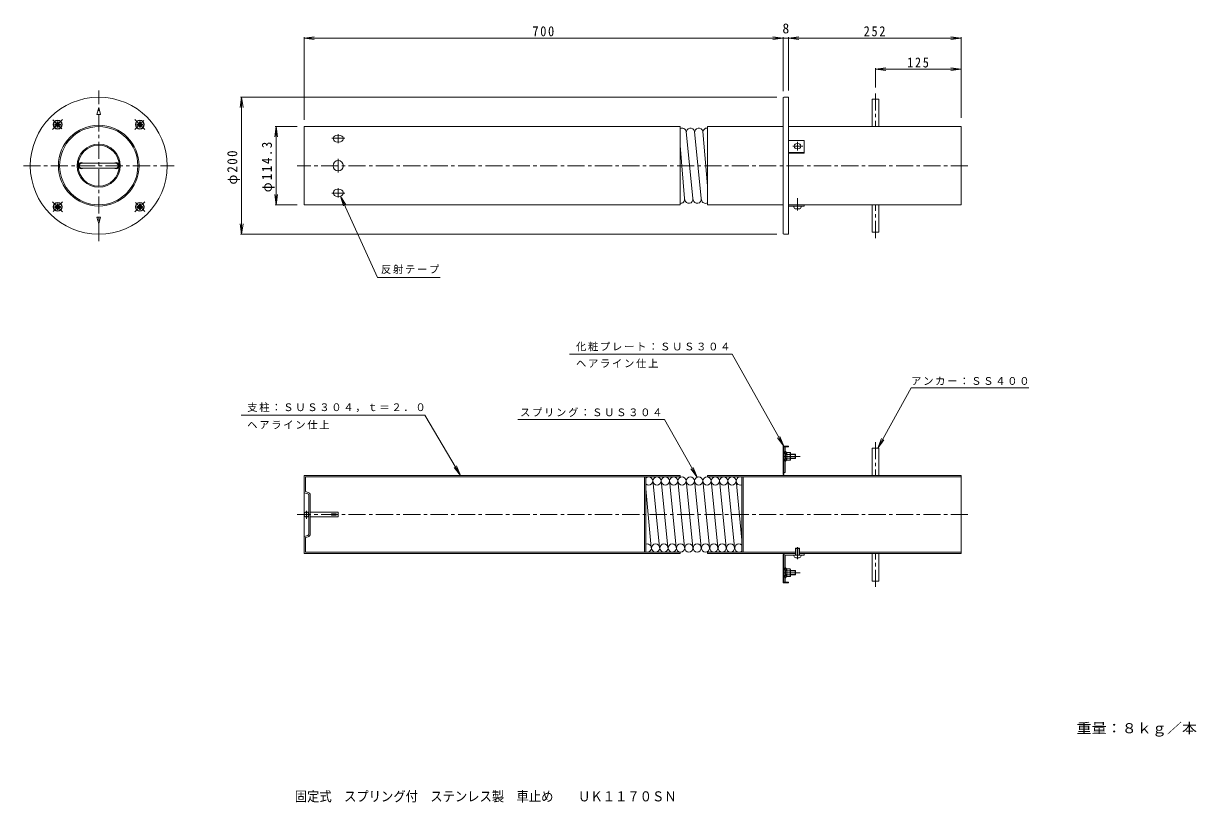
# Model space of a CAD drawing. Units: millimetres, scale not verified. Extents: x -785 to 929, y -676 to 462.
import ezdxf
from ezdxf.enums import TextEntityAlignment as Align

# ---------------------------------------------------------------- set-up
doc = ezdxf.new("R2010")
doc.units = ezdxf.units.MM
doc.header["$LTSCALE"] = 5
doc.linetypes.add('CHAIN1', pattern=[8, 5, -1, 1, -1])
doc.linetypes.add('DOUBLE_CHAIN1', pattern=[8.8, 5, -1, 0.6, -0.6, 0.6, -1])
for name, color, linetype, lineweight in [('0-0', 3, 'Continuous', 9), ('0-3', 3, 'Continuous', 9), ('0-4', 7, 'Continuous', 9), ('0-5', 7, 'Continuous', 9), ('0-A', 7, 'DOUBLE_CHAIN1', 9), ('0-B', 6, 'Continuous', 9)]:
    doc.layers.add(name, color=color, linetype=linetype, lineweight=lineweight)
doc.layers.add('0-E', color=2, linetype='Continuous')
doc.layers.add('0-F', color=2, linetype='Continuous')
doc.styles.add('ＭＳ ゴシック', font='')
doc.styles.get('ＭＳ ゴシック').set_extended_font_data('MS Gothic')

msp = doc.modelspace()

# ---------------------------------------------------------------- linework, layer by layer
at = {"layer": '0-0', "linetype": 'CHAIN1'}
for p, q in [((-674.865, 144.696), (-674.865, 364.696)), ((-742.249, 307.52), (-727.693, 322.075)), ((-741.833, 321.664), (-728.657, 308.488)), ((-622.172, 307.388), (-608.996, 320.564)), ((-622.04, 322.08), (-607.485, 307.525)), ((-334.168, 294.696), (-315.139, 294.696)), ((-324.864, 300.996), (-324.864, 287.403)), ((-324.864, 264.865), (-324.864, 244.93)), ((-784.865, 254.696), (-564.865, 254.696)), ((595.136, 254.696), (-384.864, 254.696)), ((-334.168, 214.696), (-315.139, 214.696)), ((-324.864, 208.396), (-324.864, 221.988)), ((-727.688, 187.312), (-742.244, 201.867)), ((-727.58, 201.981), (-741.531, 188.03)), ((-607.48, 201.872), (-622.036, 187.316)), ((-607.748, 187.58), (-620.924, 200.755)), ((595.136, -254.865), (-384.865, -254.865)), ((-371.364, -260.921), (-371.364, -249.27))]:
    msp.add_line(p, q, dxfattribs=at)
at = {"layer": '0-0'}
for p, q in [((-734.219, 310.8), (-734.219, 314.05)), ((-618.76, 314.05), (-615.51, 314.05)), ((174.635, 311.846), (-374.865, 311.846)), ((-374.865, 197.546), (-374.865, 311.846)), ((174.635, 311.846), (174.635, 197.546)), ((325.135, 311.846), (214.635, 311.846)), ((214.635, 197.546), (214.635, 311.846)), ((-699.864, 258.196), (-649.865, 258.196)), ((-649.865, 251.196), (-699.864, 251.196)), ((-730.969, 195.342), (-734.219, 195.342)), ((-615.51, 198.592), (-615.51, 195.342)), ((174.635, 197.546), (-374.865, 197.546)), ((325.135, 197.546), (214.635, 197.546)), ((-374.865, -197.715), (-292.364, -197.715)), ((-374.865, -312.015), (-374.865, -197.715)), ((-372.864, -221.42), (-372.864, -199.715)), ((-372.864, -199.715), (-292.364, -199.715)), ((-292.364, -197.715), (174.635, -197.715)), ((-292.364, -199.715), (174.635, -199.715)), ((214.635, -197.715), (585.136, -197.715)), ((214.635, -199.715), (585.136, -199.715)), ((585.136, -197.715), (585.136, -312.015)), ((-368.977, -222.465), (-372.864, -221.42)), ((-374.865, -222.955), (-369.347, -224.433)), ((-367.864, -226.365), (-367.864, -233.365)), ((-367.864, -254.865), (-367.864, -233.365)), ((-365.864, -233.365), (-365.864, -226.365)), ((-365.864, -233.365), (-365.864, -237.195)), ((-365.864, -237.195), (-365.864, -272.535)), ((-367.864, -251.365), (-371.364, -251.365)), ((-367.864, -254.865), (-367.864, -276.365)), ((-371.364, -258.365), (-367.864, -258.365)), ((-365.864, -283.365), (-365.864, -272.535)), ((-374.865, -286.775), (-369.347, -285.297)), ((-368.977, -287.265), (-372.864, -288.31)), ((-372.864, -288.31), (-372.864, -310.015)), ((-367.864, -276.365), (-367.864, -283.365)), ((174.635, -312.015), (-374.865, -312.015)), ((-372.864, -310.015), (-311.864, -310.015)), ((-311.864, -310.015), (174.635, -310.015)), ((214.635, -310.015), (343.836, -310.015)), ((343.836, -312.015), (214.635, -312.015)), ((348.436, -310.015), (585.136, -310.015)), ((585.136, -312.015), (349.135, -312.015))]:
    msp.add_line(p, q, dxfattribs=at)
for points in [[(-674.865, 339.696), (-672.185, 329.696), (-677.544, 329.696)], [(-317.364, 294.696), (-318.156, 296.832), (-319.561, 298.074), (-321.51, 298.968), (-324.864, 299.473), (-328.219, 298.968), (-330.168, 298.074), (-331.573, 296.832), (-332.364, 294.696), (-331.573, 292.089), (-330.168, 290.574), (-328.219, 289.482), (-324.864, 288.866), (-321.51, 289.482), (-319.561, 290.574), (-318.156, 292.089)], [(-332.364, 214.696), (-331.573, 212.56), (-330.168, 211.318), (-328.219, 210.423), (-324.864, 209.919), (-321.51, 210.423), (-319.561, 211.318), (-318.156, 212.56), (-317.364, 214.696), (-318.156, 217.303), (-319.561, 218.818), (-321.51, 219.91), (-324.864, 220.526), (-328.219, 219.91), (-330.168, 218.818), (-331.573, 217.303)], [(-674.865, 169.696), (-672.185, 179.696), (-677.544, 179.696)], [(-334.864, -253.865), (-334.864, -255.865), (-327.864, -255.865), (-327.864, -253.865)]]:
    msp.add_lwpolyline(points, close=True, dxfattribs=at)
for points in [[(-735.719, 315.55), (-738.969, 315.55), (-738.969, 314.05), (-735.719, 314.05)], [(-734.219, 315.55), (-734.219, 318.8), (-735.719, 318.8), (-735.719, 315.55)], [(-735.719, 314.05), (-735.719, 310.8), (-734.219, 310.8)], [(-734.219, 314.05), (-730.969, 314.05), (-730.969, 315.55), (-734.219, 315.55)], [(-615.51, 315.55), (-618.76, 315.55), (-618.76, 314.05)], [(-614.01, 315.55), (-614.01, 318.8), (-615.51, 318.8), (-615.51, 315.55)], [(-615.51, 314.05), (-615.51, 310.8), (-614.01, 310.8), (-614.01, 314.05)], [(-614.01, 314.05), (-610.76, 314.05), (-610.76, 315.55), (-614.01, 315.55)], [(333.135, 311.846), (585.136, 311.846), (585.136, 197.546), (333.135, 197.546)], [(-735.719, 195.342), (-738.969, 195.342), (-738.969, 193.842), (-735.719, 193.842)], [(-734.219, 195.342), (-734.219, 198.592), (-735.719, 198.592), (-735.719, 195.342)], [(-735.719, 193.842), (-735.719, 190.592), (-734.219, 190.592), (-734.219, 193.842)], [(-734.219, 193.842), (-730.969, 193.842), (-730.969, 195.342)], [(-615.51, 195.342), (-618.76, 195.342), (-618.76, 193.842), (-615.51, 193.842)], [(-614.01, 195.342), (-614.01, 198.592), (-615.51, 198.592)], [(-615.51, 193.842), (-615.51, 190.592), (-614.01, 190.592), (-614.01, 193.842)], [(-614.01, 193.842), (-610.76, 193.842), (-610.76, 195.342), (-614.01, 195.342)], [(-365.864, -251.365), (-324.864, -251.365), (-324.864, -258.365), (-365.864, -258.365)]]:
    msp.add_lwpolyline(points, dxfattribs=at)
for centre, radius in [((-674.865, 254.696), 100), ((-734.969, 314.8), 6.5), ((-734.969, 314.8), 6), ((-674.865, 254.696), 59), ((-674.865, 254.696), 57.15), ((-614.76, 314.8), 6.5), ((-614.76, 314.8), 6), ((-674.865, 254.696), 31.5), ((-674.865, 254.696), 30), ((-324.864, 254.696), 7.5), ((-734.969, 194.592), 6.5), ((-734.969, 194.592), 6), ((-614.76, 194.592), 6.5), ((-614.76, 194.592), 6), ((-371.364, -254.865), 3.5)]:
    msp.add_circle(centre, radius, dxfattribs=at)
for centre, radius, start, end in [((-699.864, 254.696), 4.5, 51.05756, 308.94243), ((-699.864, 254.696), 3.5, 90, 270), ((-649.865, 254.696), 4.5, 231.05756, 128.94243), ((-649.865, 254.696), 3.5, 270, 90), ((-369.865, -226.365), 4, 0, 77.17656), ((-369.865, -226.365), 2, 0, 75), ((-369.865, -283.365), 2, 285, 0), ((-369.865, -283.365), 2, 285, 0), ((-369.865, -283.365), 4, 282.82343, 0)]:
    msp.add_arc(centre, radius, start, end, dxfattribs=at)
at = {"layer": '0-3'}
for p, q in [((193.388, 206.682), (183.388, 304.682)), ((205.554, 206.682), (195.554, 304.682)), ((214.635, 225.186), (207.719, 304.682)), ((181.223, 206.682), (174.635, 284.206)), ((181.223, 206.682), (181.552, 204.709)), ((193.388, 206.682), (193.717, 204.709)), ((205.554, 206.682), (205.883, 204.709)), ((122.636, -199.865), (122.636, -309.865)), ((124.636, -201.553), (124.636, -309.52)), ((144.726, -302.879), (134.726, -204.879)), ((156.892, -302.879), (146.892, -204.879)), ((169.057, -302.879), (159.057, -204.879)), ((181.223, -302.879), (171.223, -204.879)), ((193.388, -302.879), (183.388, -204.879)), ((205.554, -302.879), (195.554, -204.879)), ((217.719, -302.879), (207.719, -204.879)), ((229.885, -302.879), (219.885, -204.879)), ((242.05, -302.879), (232.05, -204.879)), ((254.216, -302.879), (244.216, -204.879)), ((264.635, -292.403), (256.381, -204.879)), ((264.635, -308.177), (264.635, -200.211)), ((264.635, -244.515), (264.635, -204.015)), ((266.635, -199.715), (266.635, -310.015)), ((132.561, -302.879), (124.636, -217.327)), ((264.635, -244.515), (264.635, -310.015)), ((132.561, -302.879), (132.89, -304.851)), ((144.726, -302.879), (145.055, -304.851)), ((156.892, -302.879), (157.221, -304.851)), ((169.057, -302.879), (169.386, -304.851)), ((181.223, -302.879), (181.552, -304.851)), ((193.388, -302.879), (193.717, -304.851)), ((205.554, -302.879), (205.883, -304.851)), ((217.719, -302.879), (218.048, -304.851)), ((229.885, -302.879), (230.214, -304.851)), ((242.05, -302.879), (242.379, -304.851)), ((254.216, -302.879), (254.545, -304.851))]:
    msp.add_line(p, q, dxfattribs=at)
at = {"layer": '0-3', "color": 4}
for p, q in [((174.635, -197.715), (174.635, -200.577)), ((214.635, -199.903), (214.635, -197.715)), ((174.635, -309.828), (174.635, -312.015)), ((214.635, -312.015), (214.635, -309.153))]:
    msp.add_line(p, q, dxfattribs=at)
at = {"layer": '0-3'}
for points in [[(124.636, -201.553), (124.636, -199.865), (122.636, -199.865)], [(122.636, -309.865), (124.636, -309.865), (124.636, -309.52)]]:
    msp.add_lwpolyline(points, dxfattribs=at)
for centre in [(140.973, -205.865), (153.139, -205.865), (165.304, -205.865), (177.47, -205.865), (189.635, -205.865), (201.801, -205.865), (213.966, -205.865), (226.132, -205.865), (238.298, -205.865), (250.463, -205.865), (138.808, -303.865), (150.973, -303.865), (163.139, -303.865), (175.304, -303.865), (187.47, -303.865), (199.635, -303.865), (211.801, -303.865), (223.967, -303.865), (236.132, -303.865), (248.298, -303.865)]:
    msp.add_circle(centre, 6, dxfattribs=at)
for centre, start, end in [((177.47, 303.696), 9.46231, 118.19101), ((189.635, 303.696), 9.46231, 189.46231), ((201.801, 303.696), 9.46231, 189.46231), ((213.966, 303.696), 83.59868, 189.46231), ((175.304, 205.696), 263.59868, 9.46231), ((187.47, 205.696), 189.46231, 9.46231), ((199.635, 205.696), 189.46231, 9.46231), ((211.801, 205.696), 189.46231, 298.19101), ((128.808, -205.865), 225.94122, 134.05876), ((262.629, -205.865), 70.45938, 289.5406), ((126.642, -303.865), 250.45938, 109.5406), ((260.463, -303.865), 45.94122, 314.05876)]:
    msp.add_arc(centre, 6, start, end, dxfattribs=at)
at = {"layer": '0-4'}
for p, q in [((-374.865, 441.118), (-359.993, 443.076)), ((-374.865, 321.846), (-374.865, 442.618)), ((-374.865, 441.118), (325.135, 441.118)), ((-374.865, 441.118), (-359.993, 439.16)), ((325.135, 441.118), (310.264, 443.076)), ((325.135, 441.118), (310.264, 443.076)), ((325.135, 441.118), (310.264, 439.161)), ((325.135, 441.118), (310.264, 439.16)), ((325.135, 363.696), (325.135, 442.618)), ((325.135, 373.696), (325.135, 442.618)), ((325.135, 441.118), (335.135, 441.118)), ((333.135, 441.118), (348.007, 443.076)), ((333.135, 364.696), (333.135, 442.618)), ((333.135, 441.118), (348.007, 439.161)), ((335.135, 441.118), (585.135, 441.118)), ((585.135, 441.118), (570.264, 443.076)), ((585.135, 441.118), (570.264, 439.161)), ((585.135, 324.471), (585.135, 442.618)), ((460.135, 395.511), (475.007, 397.469)), ((460.135, 368.979), (460.135, 397.011)), ((460.135, 395.511), (585.135, 395.511)), ((460.135, 395.511), (475.007, 393.554)), ((585.135, 395.511), (570.264, 397.469)), ((585.135, 395.511), (570.264, 393.554)), ((585.135, 385.511), (585.135, 394.011)), ((-466.022, 354.696), (-467.98, 339.824)), ((316.136, 354.696), (-467.522, 354.696)), ((-466.022, 154.696), (-466.022, 354.696)), ((-466.022, 354.696), (-464.064, 339.824)), ((-415.405, 311.846), (-417.363, 296.974)), ((-384.865, 311.846), (-416.905, 311.846)), ((-415.405, 311.846), (-413.447, 296.974)), ((-415.405, 197.546), (-415.405, 311.846)), ((-415.405, 197.546), (-417.363, 212.417)), ((-415.405, 197.546), (-413.447, 212.417)), ((-384.865, 197.546), (-416.905, 197.546)), ((-466.022, 154.696), (-467.98, 169.568)), ((316.136, 154.696), (-467.522, 154.696)), ((-466.022, 154.696), (-464.064, 169.568))]:
    msp.add_line(p, q, dxfattribs=at)
at = {"layer": '0-5'}
for p, q in [((-321.51, 210.423), (-313.575, 197.694)), ((-321.51, 210.423), (-317.14, 196.074)), ((13.189, -20.732), (250.495, -20.732)), ((326.135, -154.865), (250.495, -20.732)), ((463.557, -157.715), (512.233, -69.845)), ((512.233, -69.845), (683.986, -69.845)), ((-466.546, -109.935), (-198.323, -109.935)), ((-198.323, -109.935), (-146.168, -197.715)), ((-62.635, -115.896), (151.965, -115.896)), ((199.561, -200.299), (151.965, -115.896)), ((326.135, -154.865), (317.125, -142.873)), ((326.135, -154.865), (320.536, -140.949)), ((463.557, -157.715), (469.05, -143.757)), ((463.557, -157.715), (472.476, -145.655)), ((-146.168, -197.715), (-155.447, -185.93)), ((-146.168, -197.715), (-152.081, -183.93)), ((199.561, -200.299), (190.551, -188.307)), ((199.561, -200.299), (193.962, -186.383))]:
    msp.add_line(p, q, dxfattribs=at)
msp.add_lwpolyline([(-321.51, 210.423), (-267.474, 91.511), (-176.093, 91.511)], dxfattribs=at)
at = {"layer": '0-A', "linetype": 'Continuous'}
for p, q in [((325.135, 353.696), (325.135, 311.846)), ((326.136, 354.696), (333.135, 354.696)), ((333.135, 274.17), (356.135, 274.17)), ((333.135, 195.546), (356.135, 195.546)), ((340.885, 194.546), (340.885, 195.546)), ((348.386, 191.546), (343.886, 191.546)), ((351.385, 194.546), (351.385, 195.546)), ((356.135, 195.546), (356.135, 197.546)), ((325.135, -155.865), (325.135, -196.365)), ((326.136, -154.865), (333.135, -154.865)), ((326.136, -155.865), (326.136, -162.951)), ((326.136, -162.951), (326.136, -176.779)), ((328.136, -155.865), (328.136, -193.715)), ((326.136, -176.779), (326.136, -196.365)), ((326.136, -196.365), (325.135, -196.365)), ((328.136, -193.715), (326.136, -193.715)), ((343.836, -304.015), (343.135, -304.715)), ((343.135, -304.715), (343.135, -314.015)), ((343.135, -304.715), (349.135, -304.715)), ((348.436, -304.015), (343.836, -304.015)), ((343.836, -314.015), (343.836, -304.015)), ((349.135, -304.715), (348.436, -304.015)), ((348.436, -304.015), (348.436, -314.015)), ((349.135, -304.715), (349.135, -314.015)), ((326.136, -313.365), (325.135, -313.365)), ((325.135, -353.865), (325.135, -313.365)), ((326.136, -332.951), (326.136, -313.365)), ((340.885, -315.015), (340.885, -314.015)), ((348.386, -318.015), (343.886, -318.015)), ((351.385, -315.015), (351.385, -314.015)), ((326.136, -346.779), (326.136, -332.951)), ((326.136, -353.865), (326.136, -346.779)), ((326.136, -354.865), (333.135, -354.865))]:
    msp.add_line(p, q, dxfattribs=at)
at = {"layer": '0-A', "linetype": 'CHAIN1'}
for p, q in [((339.594, 283.271), (353.818, 283.271)), ((346.135, 289.375), (346.135, 276.929)), ((346.135, 207.169), (346.135, 189.511)), ((350.136, -169.865), (323.576, -169.865)), ((330.198, -169.865), (336.538, -169.865)), ((346.135, -302.392), (346.135, -320.05)), ((350.136, -339.865), (323.576, -339.865)), ((330.198, -339.865), (336.538, -339.865))]:
    msp.add_line(p, q, dxfattribs=at)
at = {"layer": '0-A'}
for p, q in [((325.135, -163.365), (328.635, -166.865)), ((325.636, -175.865), (325.636, -163.865)), ((329.343, -166.158), (326.136, -162.951)), ((328.635, -166.865), (329.343, -166.158)), ((328.635, -166.865), (328.635, -172.865)), ((330.757, -166.865), (328.635, -166.865)), ((330.757, -167.365), (328.635, -167.365)), ((330.05, -166.865), (329.343, -166.158)), ((335.266, -166.978), (330.757, -166.978)), ((342.636, -166.865), (335.757, -166.865)), ((343.135, -167.365), (335.757, -167.365)), ((343.135, -167.365), (342.636, -166.865)), ((342.636, -166.865), (342.636, -172.865)), ((343.135, -172.365), (343.135, -167.365)), ((328.635, -172.865), (325.135, -176.365)), ((326.136, -176.779), (329.343, -173.572)), ((328.635, -172.365), (330.757, -172.365)), ((329.343, -173.572), (328.635, -172.865)), ((328.635, -172.865), (330.757, -172.865)), ((329.343, -173.572), (330.05, -172.865)), ((330.757, -172.752), (335.266, -172.752)), ((335.757, -172.365), (343.135, -172.365)), ((335.757, -172.865), (342.636, -172.865)), ((342.636, -172.865), (343.135, -172.365)), ((328.635, -336.865), (325.135, -333.365)), ((325.636, -333.865), (325.636, -345.865)), ((326.136, -332.951), (329.343, -336.158)), ((329.343, -336.158), (328.635, -336.865)), ((328.635, -342.865), (328.635, -336.865)), ((328.635, -336.865), (330.757, -336.865)), ((328.635, -337.365), (330.757, -337.365)), ((330.757, -342.365), (328.635, -342.365)), ((329.343, -336.158), (330.05, -336.865)), ((330.757, -336.978), (335.266, -336.978)), ((335.266, -342.752), (330.757, -342.752)), ((335.757, -336.865), (342.636, -336.865)), ((335.757, -337.365), (343.135, -337.365)), ((343.135, -342.365), (335.757, -342.365)), ((342.636, -336.865), (343.135, -337.365)), ((342.636, -342.865), (342.636, -336.865)), ((343.135, -342.365), (342.636, -342.865)), ((343.135, -337.365), (343.135, -342.365)), ((325.135, -346.365), (328.635, -342.865)), ((329.343, -343.572), (326.136, -346.779)), ((328.635, -342.865), (329.343, -343.572)), ((330.757, -342.865), (328.635, -342.865)), ((330.05, -342.865), (329.343, -343.572)), ((342.636, -342.865), (335.757, -342.865))]:
    msp.add_line(p, q, dxfattribs=at)
at = {"layer": '0-A', "linetype": 'Continuous'}
for points in [[(326.136, 154.696), (333.135, 154.696), (333.135, 354.696)], [(325.135, 155.696), (325.135, 196.196), (325.135, 311.846)], [(333.135, 291.49), (356.135, 291.49), (356.135, 273.17), (333.135, 273.17)], [(333.135, -154.865), (333.135, -155.865), (326.136, -155.865)], [(328.136, -353.865), (328.136, -314.015), (356.135, -314.015), (356.135, -312.015)], [(333.135, -354.865), (333.135, -353.865), (326.136, -353.865)]]:
    msp.add_lwpolyline(points, dxfattribs=at)
msp.add_lwpolyline([(351.135, 283.271), (350.608, 285.06), (349.671, 286.099), (348.372, 286.848), (346.135, 287.271), (343.9, 286.848), (342.6, 286.099), (341.663, 285.06), (341.136, 283.271), (341.663, 281.482), (342.6, 280.442), (343.9, 279.693), (346.135, 279.271), (348.372, 279.693), (349.671, 280.442), (350.608, 281.482)], close=True, dxfattribs=at)
at = {"layer": '0-A'}
for points in [[(329.343, -166.158), (330.757, -164.744), (328.136, -162.122)], [(328.136, -177.608), (330.757, -174.986), (329.343, -173.572)], [(328.136, -332.122), (330.757, -334.744), (329.343, -336.158)], [(329.343, -343.572), (330.757, -344.986), (328.136, -347.608)]]:
    msp.add_lwpolyline(points, dxfattribs=at)
for points in [[(330.757, -175.615), (335.266, -175.615), (335.757, -174.765), (335.757, -164.965), (335.266, -164.115), (330.757, -164.115)], [(330.757, -334.115), (335.266, -334.115), (335.757, -334.965), (335.757, -344.765), (335.266, -345.615), (330.757, -345.615)]]:
    msp.add_lwpolyline(points, close=True, dxfattribs=at)
at = {"layer": '0-A', "linetype": 'Continuous'}
for centre, radius, start, end in [((326.136, 353.696), 1, 90, 180), ((343.886, 194.546), 3, 180, 270), ((348.386, 194.546), 3, 270, 0), ((326.136, 155.696), 1, 180, 270), ((326.136, -155.865), 1, 90, 180), ((328.136, -314.015), 2, 90, 180), ((343.886, -315.015), 3, 180, 270), ((348.386, -315.015), 3, 270, 0), ((326.136, -353.865), 1, 180, 270)]:
    msp.add_arc(centre, radius, start, end, dxfattribs=at)
at = {"layer": '0-A'}
for centre, radius, start, end in [((333.494, -165.571), 2.262, 321.54424, 30), ((327.021, -169.865), 8.736, 340.7039, 19.29608), ((333.494, -174.159), 2.262, 330, 38.45575), ((333.494, -335.571), 2.262, 321.54424, 30), ((327.021, -339.865), 8.736, 340.7039, 19.29608), ((333.494, -344.159), 2.262, 330, 38.45575)]:
    msp.add_arc(centre, radius, start, end, dxfattribs=at)
at = {"layer": '0-B', "linetype": 'CHAIN1'}
for p, q in [((460.136, 360.393), (460.136, 311.846)), ((460.136, 148.999), (460.136, 197.546)), ((460.136, -149.168), (460.136, -197.715)), ((460.136, -360.562), (460.136, -312.015))]:
    msp.add_line(p, q, dxfattribs=at)
at = {"layer": '0-B'}
for points in [[(455.135, 311.846), (455.135, 351.846), (465.136, 351.846), (465.136, 311.846)], [(455.135, 197.546), (455.135, 157.546), (465.136, 157.546), (465.136, 197.546)], [(455.135, -197.715), (455.135, -157.715), (465.136, -157.715), (465.136, -197.715)], [(455.135, -312.015), (455.135, -352.015), (465.136, -352.015), (465.136, -312.015)]]:
    msp.add_lwpolyline(points, dxfattribs=at)

# ---------------------------------------------------------------- texts
at = {"layer": '0-4', "color": 2, "style": 'ＭＳ ゴシック'}
msp.add_text('8', height=14.66, dxfattribs=at).set_placement((324.135, 443.618), align=Align.BOTTOM_LEFT)
at = {"layer": '0-4', "color": 2, "char_height": 14.66, "attachment_point": 7, "style": 'ＭＳ ゴシック'}
for s, insert in [('\\T1.27;\\W0.9;700', (-41.115, 443.618)), ('\\T1.27;\\W0.9;252', (442.885, 443.618)), ('\\T1.27;\\W0.9;125', (506.385, 398.011))]:
    msp.add_mtext(s, dxfattribs=dict(at, insert=insert))
at = {"layer": '0-4', "color": 2, "char_height": 14.66, "attachment_point": 7, "rotation": 90, "style": 'ＭＳ ゴシック'}
for s, insert in [('\\T1.21;\\W0.95;φ200', (-468.522, 227.196)), ('\\T1.23;\\W0.95;φ114.3', (-417.905, 215.946))]:
    msp.add_mtext(s, dxfattribs=dict(at, insert=insert))
at = {"layer": '0-5', "char_height": 11, "attachment_point": 7, "style": 'ＭＳ ゴシック'}
for s, insert in [('\\T1.17;反射テープ', (-262.474, 96.511)), ('\\T1.17;化粧プレート：ＳＵＳ３０４', (22.53, -16.337)), ('\\T1.17;ヘアライン仕上', (22.53, -40.88)), ('\\T1.17;アンカー：ＳＳ４００', (512.23, -65.981)), ('\\T1.17;支柱：ＳＵＳ３０４，ｔ＝２．０', (-457.897, -105.425)), ('\\T1.17;スプリング：ＳＵＳ３０４', (-59.235, -112.265)), ('\\T1.17;ヘアライン仕上', (-457.897, -130.626))]:
    msp.add_mtext(s, dxfattribs=dict(at, insert=insert))
at = {"layer": '0-E', "style": 'ＭＳ ゴシック', "width": 1.1}
msp.add_text('重量：８ｋｇ／本', height=14.66, dxfattribs=at).set_placement((753.906, -578.748), align=Align.BOTTOM_LEFT)
at = {"layer": '0-F', "style": 'ＭＳ ゴシック', "width": 0.9}
msp.add_text('固定式\u3000スプリング付\u3000ステンレス製\u3000車止め\u3000\u3000ＵＫ１１７０ＳＮ', height=14.66, dxfattribs=at).set_placement((-388.369, -678.306), align=Align.BOTTOM_LEFT)

doc.saveas('drawing.dxf')
